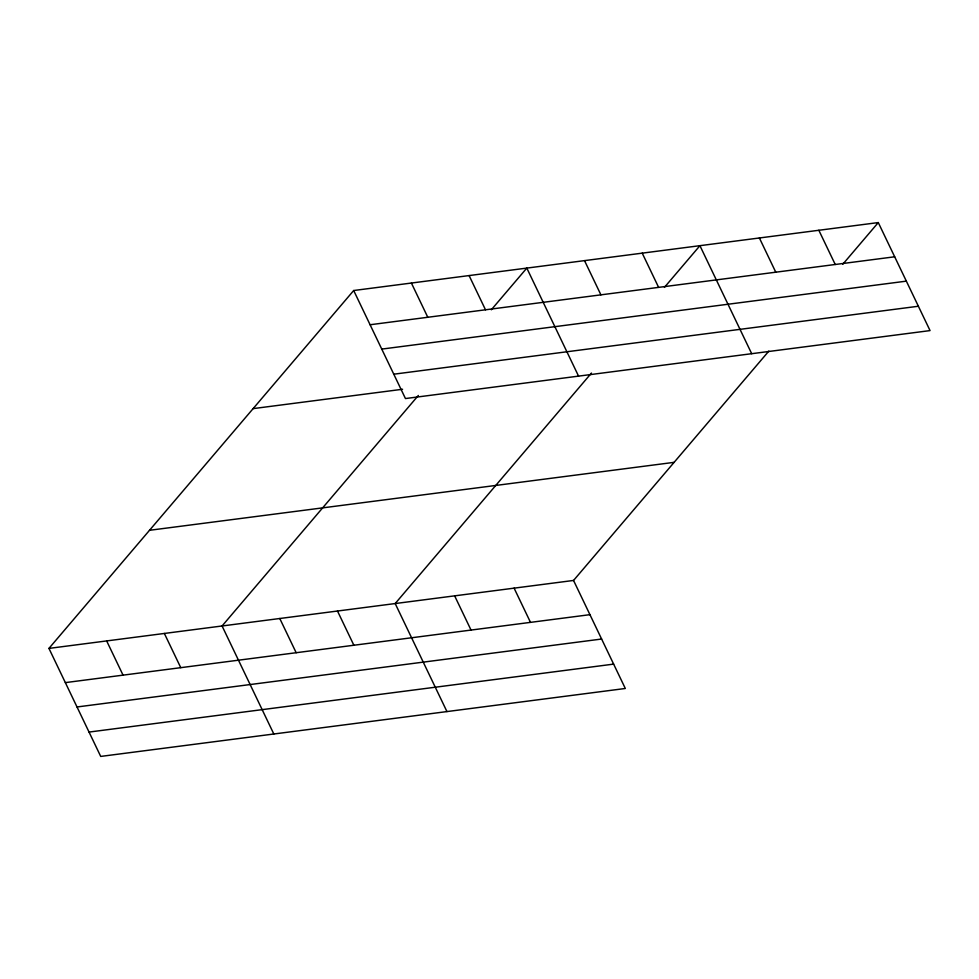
<?xml version="1.0" encoding="UTF-8"?>
<svg xmlns="http://www.w3.org/2000/svg" width="979" height="979" viewBox="0 0 979 979"><rect width="100%" height="100%" fill="white"/><g stroke="black" fill="none" stroke-linecap="round" stroke-linejoin="round"><path stroke-width="1.47" d="M768.845 351.094L573.547 580.449L625.312 688.482L100.715 756.424L48.95 648.404L353.688 290.518L878.285 222.576L930.05 330.596L405.453 398.551L353.688 290.518M418.351 395.467L222.074 625.973L273.826 734.005M491.311 309.78L526.812 268.099L578.565 376.132M591.463 373.048L395.186 603.553L446.95 711.586M664.435 287.361L699.924 245.68L751.688 353.7M842.797 264.257L878.285 222.576M370.086 324.747L894.684 256.792M381.761 349.099L906.358 281.144M393.778 374.198L918.375 306.243M253.12 408.622L402.565 389.263M149.518 530.3L674.115 462.345M48.95 648.404L573.547 580.449M65.348 682.62L589.945 614.665M77.011 706.973L601.62 639.03M89.04 732.072L613.637 664.117M818.836 230.273L835.234 264.489M759.386 237.97L775.772 272.199M642.224 253.145L658.622 287.373M584.512 260.622L600.91 294.838M469.1 275.576L485.498 309.792M411.4 283.053L427.786 317.269M514.097 588.146L530.496 622.363M454.635 595.844L471.034 630.072M337.486 611.031L353.872 645.247M279.774 618.495L296.172 652.724M164.362 633.45L180.76 667.666M106.662 640.927L123.048 675.143"/></g></svg>
